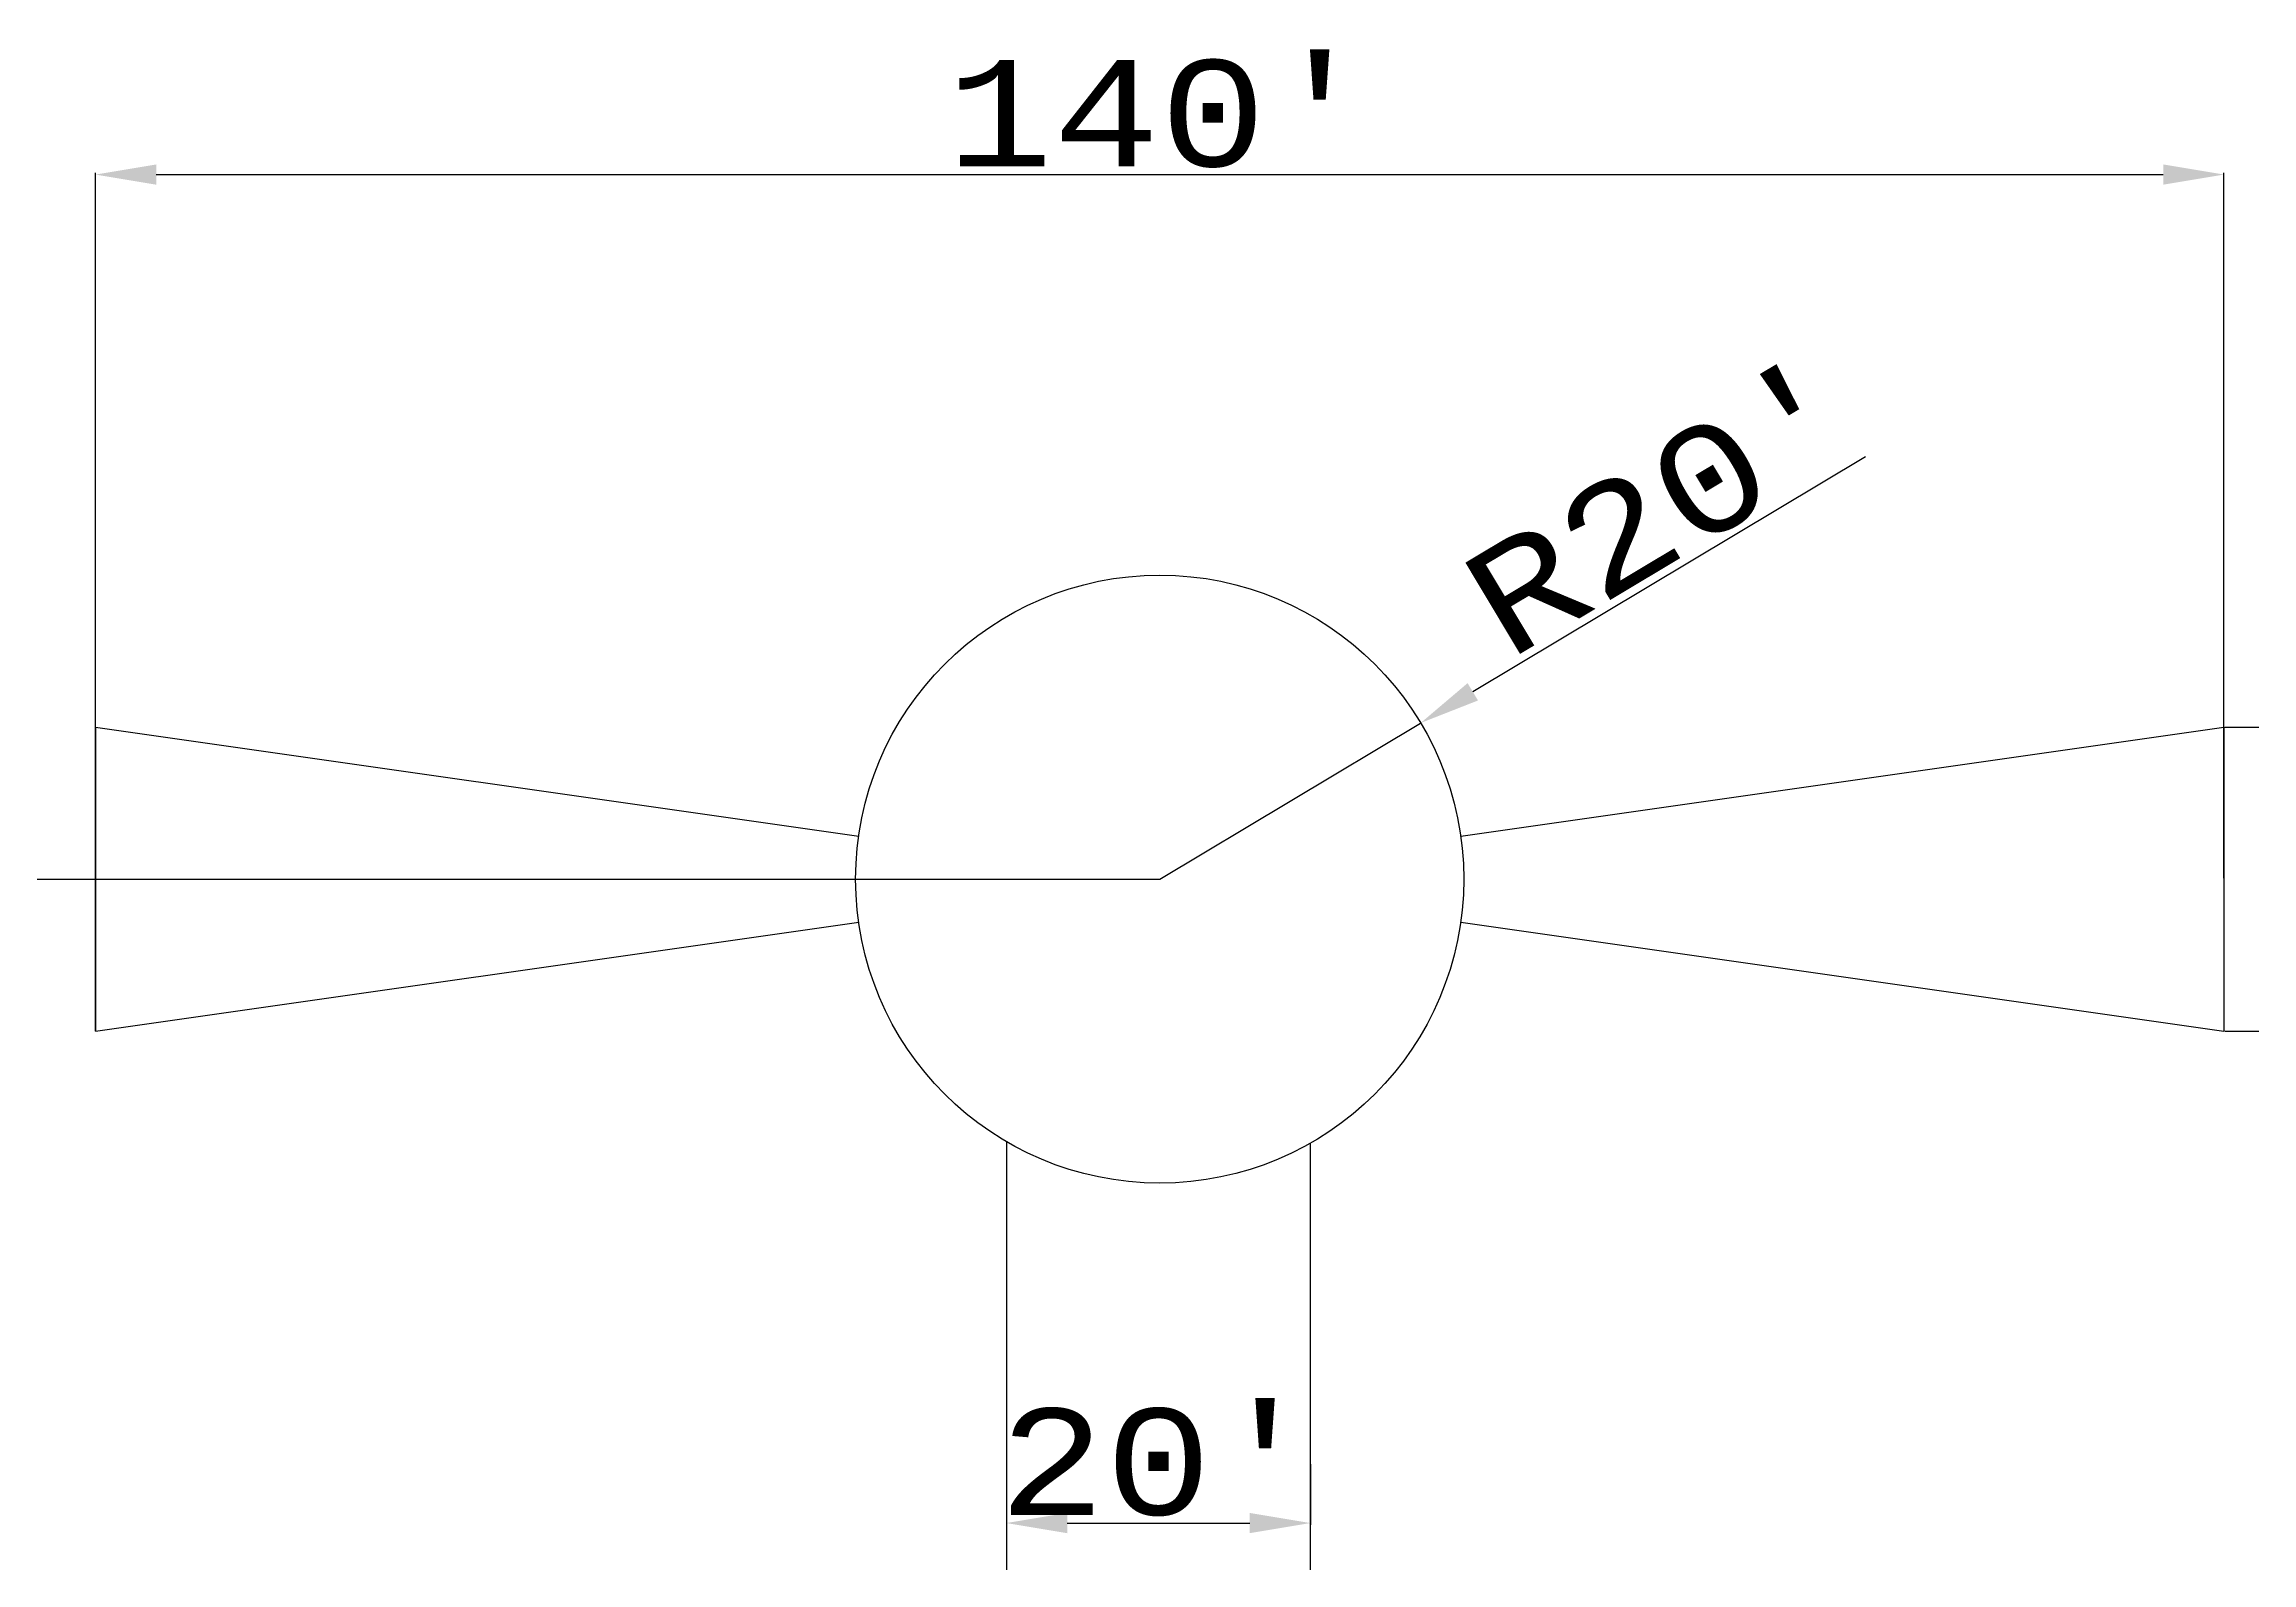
# Model space of a CAD drawing. Header units: millimetres. Extents: x 2647 to 7908, y -1264 to 3170.
# Drawn here: x 4390 to 6132, y 1971 to 3170 of the extents above; entities that cross this region are included whole.
import ezdxf

# ---------------------------------------------------------------- set-up
doc = ezdxf.new("R2010")
doc.units = ezdxf.units.MM
doc.styles.get("Standard").update_dxf_attribs({"font": 'Courier New.ttf', "height": 84})
doc.dimstyles.new('Annotative', dxfattribs={"dimscale": 0, "dimtxt": 6, "dimasz": 48, "dimexe": 1.25, "dimexo": 0.625, "dimtad": 1, "dimdec": 1, "dimlunit": 4, "dimtxsty": 'Standard', "dimcen": 0.09, "dimadec": 0, "dimazin": 0, "dimtfac": 1, "dimtdec": 1, "dimtmove": 0, "dimatfit": 3, "dimfxl": 1, "dimarcsym": 1})

# ---------------------------------------------------------------- blocks, each defined once
blk = doc.blocks.new('*D4')
at = {"color": 0, "lineweight": -2, "transparency": 16777216}
for p, q in [((4430.1, 2511.9), (4430.1, 3068.8)), ((4478.1, 3067.5), (6062.1, 3067.5)), ((6110.1, 2511.9), (6110.1, 3068.8))]:
    blk.add_line(p, q, dxfattribs=at)
at = {"color": 0, "transparency": 16777216}
for points in [[(4478.1, 3075.5), (4478.1, 3059.5), (4430.1, 3067.5)], [(6062.1, 3075.5), (6062.1, 3059.5), (6110.1, 3067.5)]]:
    blk.add_solid(points, dxfattribs=at)
at = {"layer": 'Defpoints', "color": 0, "transparency": 16777216}
for p in [(6110.1, 3067.5), (4430.1, 2511.3), (6110.1, 2511.3)]:
    blk.add_point(p, dxfattribs=at)
at = {"color": 0, "transparency": 16777216, "insert": (5270.1, 3115.3), "char_height": 84, "attachment_point": 5}
blk.add_mtext("140'", dxfattribs=at)
blk = doc.blocks.new('*D5')
at = {"color": 0, "lineweight": -2, "transparency": 16777216}
for p, q in [((6604.8, 2679.3), (6604.8, 2727.3)), ((6110.7, 2631.3), (6606.1, 2631.3)), ((6604.8, 2631.3), (6604.8, 2620.8)), ((6110.7, 2391.3), (6606.1, 2391.3)), ((6604.8, 2391.3), (6604.8, 2401.7)), ((6604.8, 2343.3), (6604.8, 2295.3))]:
    blk.add_line(p, q, dxfattribs=at)
at = {"color": 0, "transparency": 16777216}
for points in [[(6596.8, 2679.3), (6612.8, 2679.3), (6604.8, 2631.3)], [(6596.8, 2343.3), (6612.8, 2343.3), (6604.8, 2391.3)]]:
    blk.add_solid(points, dxfattribs=at)
at = {"layer": 'Defpoints', "color": 0, "transparency": 16777216}
for p in [(6110.1, 2631.3), (6110.1, 2391.3), (6604.8, 2391.3)]:
    blk.add_point(p, dxfattribs=at)
at = {"color": 0, "transparency": 16777216, "insert": (6604.8, 2511.3), "char_height": 84, "attachment_point": 5, "rotation": 270}
blk.add_mtext("20'", dxfattribs=at)
blk = doc.blocks.new('*D8')
at = {"color": 0, "lineweight": -2, "transparency": 16777216}
for p, q in [((5149.1, 2050), (5149.1, 2001.6)), ((5389.1, 2049.4), (5389.1, 2001.6)), ((5197.1, 2002.9), (5341.1, 2002.9))]:
    blk.add_line(p, q, dxfattribs=at)
at = {"color": 0, "transparency": 16777216}
for points in [[(5197.1, 2010.9), (5197.1, 1994.9), (5149.1, 2002.9)], [(5341.1, 2010.9), (5341.1, 1994.9), (5389.1, 2002.9)]]:
    blk.add_solid(points, dxfattribs=at)
at = {"layer": 'Defpoints', "color": 0, "transparency": 16777216}
for p in [(5149.1, 2050.6), (5389.1, 2050.1), (5389.1, 2002.9)]:
    blk.add_point(p, dxfattribs=at)
at = {"color": 0, "transparency": 16777216, "insert": (5269.1, 2050.7), "char_height": 84, "attachment_point": 5}
blk.add_mtext("20'", dxfattribs=at)
blk = doc.blocks.new('*D22')
at = {"color": 0, "lineweight": -2, "transparency": 16777216}
for p, q in [((5827.2, 2844.7), (5517.2, 2659.2)), ((5270.1, 2511.3), (5476, 2634.5))]:
    blk.add_line(p, q, dxfattribs=at)
at = {"color": 0, "transparency": 16777216}
blk.add_solid([(5513.1, 2666), (5521.3, 2652.3), (5476, 2634.5)], dxfattribs=at)
at = {"layer": 'Defpoints', "color": 0, "transparency": 16777216}
for p in [(5476, 2634.5), (5270.1, 2511.3)]:
    blk.add_point(p, dxfattribs=at)
at = {"color": 0, "transparency": 16777216, "insert": (5668.2, 2805.3), "char_height": 84, "attachment_point": 5, "rotation": 30.8978}
blk.add_mtext("R20'", dxfattribs=at)

msp = doc.modelspace()

# ---------------------------------------------------------------- linework, layer by layer
for p, q in [((4430.08, 2511.27), (4430.08, 2631.27)), ((4430.08, 2631.27), (4430.08, 2391.27)), ((4430.08, 2391.27), (4430.08, 2631.27)), ((4430.08, 2631.27), (5032.49, 2545.21)), ((5507.67, 2545.21), (6110.08, 2631.27)), ((6110.08, 2631.27), (6110.08, 2391.27)), ((2750.08, 2511.27), (5270.08, 2511.27)), ((4430.08, 2391.27), (5032.49, 2477.33)), ((5507.67, 2477.33), (6110.08, 2391.27)), ((5149.08, 2304.01), (5149.08, 1797.27)), ((5389.08, 1797.27), (5389.08, 2302.85))]:
    msp.add_line(p, q)
msp.add_circle((5270.08, 2511.27), 240)

# ---------------------------------------------------------------- dimensions: what is measured, and where the dimension line sits
for base, p1, p2, picture, middle in [((6110.08, 3067.51), (4430.08, 2511.27), (6110.08, 2511.27), '*D4', (5270.08, 3115.34)), ((5389.08, 2002.87), (5149.08, 2050.64), (5389.08, 2050.06), '*D8', (5269.08, 2050.7))]:
    dim = msp.add_linear_dim(base=base, p1=p1, p2=p2, dimstyle='Annotative')
    dim.commit()
    dim.dimension.update_dxf_attribs({"geometry": picture, "text_midpoint": middle})
dim = msp.add_radius_dim(center=(5270.08, 2511.27), mpoint=(5476.02, 2634.52), dimstyle='Annotative')
dim.commit()
dim.dimension.update_dxf_attribs({"geometry": '*D22', "text_midpoint": (5668.24, 2805.29)})
dim = msp.add_linear_dim(base=(6604.83, 2391.27), p1=(6110.08, 2631.27), p2=(6110.08, 2391.27), angle=90, dimstyle='Annotative')
dim.commit()
dim.dimension.update_dxf_attribs({"geometry": '*D5', "text_midpoint": (6604.83, 2511.27), "text_rotation": 270})

doc.saveas('drawing.dxf')
